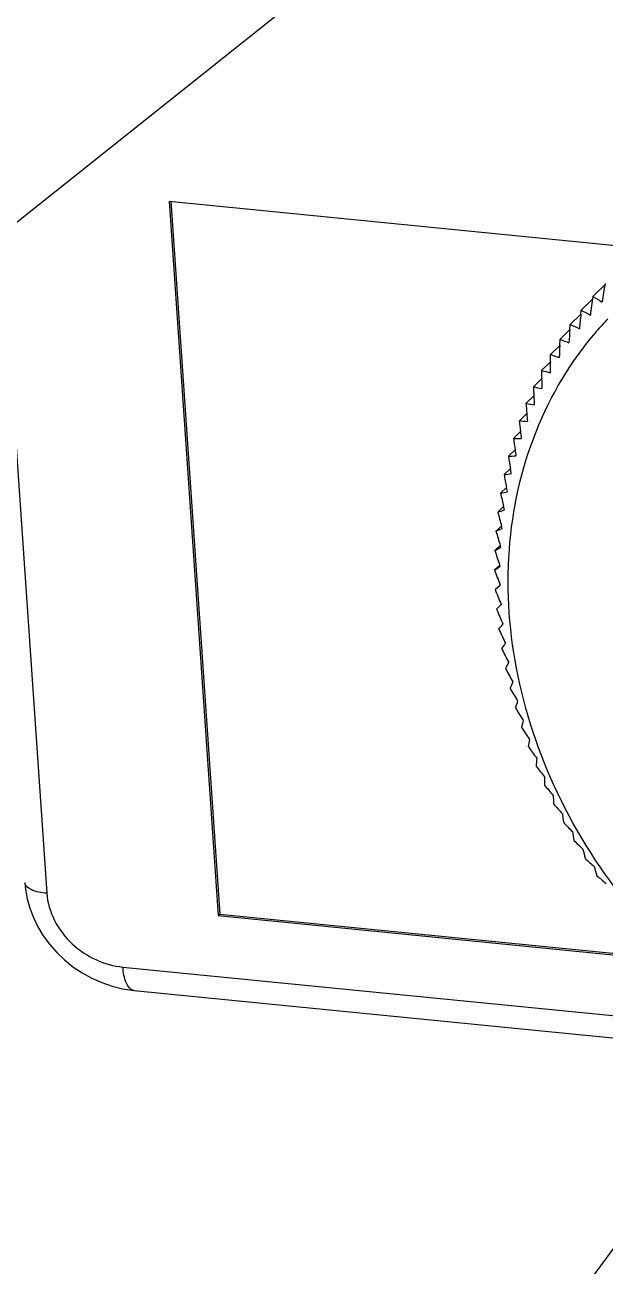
# Model space of a CAD drawing. Extents: x -425 to 6552, y -3049 to 3105.
# Drawn here: x -172.85 to -166.07, y -1707.24 to -1692.73 of the extents above; entities that cross this region are included whole.
import ezdxf

# ---------------------------------------------------------------- set-up
doc = ezdxf.new("R2010")
doc.units = 0
doc.layers.get('0').update_dxf_attribs({"linetype": 'CONTINUOUS'})
doc.layers.add('DIM', color=1, linetype='CONTINUOUS')

msp = doc.modelspace()

# ---------------------------------------------------------------- linework, layer by layer
at = {"color": 7, "linetype": 'CONTINUOUS'}
for p, q in [((-174.316, -1677.793), (-172.591, -1702.883)), ((-171.16, -1694.795), (-170.587, -1703.144)), ((-165.645, -1695.342), (-171.16, -1694.795)), ((-171.142, -1694.794), (-170.569, -1703.129)), ((-166.209, -1695.907), (-166.068, -1695.769)), ((-166.345, -1696.067), (-166.213, -1695.937)), ((-166.473, -1696.233), (-166.35, -1696.112)), ((-166.35, -1696.112), (-166.345, -1696.067)), ((-166.35, -1696.112), (-166.345, -1696.067)), ((-166.477, -1696.293), (-166.473, -1696.233)), ((-166.477, -1696.293), (-166.473, -1696.233)), ((-166.596, -1696.479), (-166.593, -1696.406)), ((-166.593, -1696.406), (-166.477, -1696.293)), ((-166.705, -1696.585), (-166.596, -1696.479)), ((-166.809, -1696.771), (-166.706, -1696.67)), ((-166.706, -1696.67), (-166.705, -1696.585)), ((-166.904, -1696.962), (-166.807, -1696.867)), ((-166.991, -1697.158), (-166.899, -1697.068)), ((-167.068, -1697.359), (-166.982, -1697.275)), ((-167.137, -1697.565), (-167.055, -1697.485)), ((-167.196, -1697.775), (-167.118, -1697.699)), ((-167.247, -1697.989), (-167.172, -1697.917)), ((-167.162, -1697.977), (-167.172, -1697.917)), ((-167.288, -1698.206), (-167.217, -1698.138)), ((-167.207, -1698.188), (-167.217, -1698.138)), ((-167.207, -1698.188), (-167.217, -1698.138)), ((-167.319, -1698.427), (-167.252, -1698.361)), ((-167.242, -1698.402), (-167.252, -1698.361)), ((-167.242, -1698.402), (-167.252, -1698.361)), ((-167.341, -1698.65), (-167.277, -1698.588)), ((-167.268, -1698.619), (-167.277, -1698.588)), ((-167.354, -1698.875), (-167.292, -1698.816)), ((-167.285, -1698.839), (-167.292, -1698.816)), ((-167.285, -1698.839), (-167.292, -1698.816)), ((-167.357, -1699.103), (-167.298, -1699.046)), ((-167.293, -1699.06), (-167.298, -1699.046)), ((-167.351, -1699.332), (-167.292, -1699.283)), ((-167.292, -1699.283), (-167.294, -1699.277)), ((-167.335, -1699.562), (-167.281, -1699.508)), ((-170.587, -1703.144), (-170.569, -1703.129)), ((-170.587, -1703.144), (-165.257, -1703.673)), ((-170.569, -1703.129), (-165.308, -1703.651)), ((-171.7, -1703.746), (-164.266, -1704.483)), ((-171.571, -1704.019), (-163.684, -1704.801))]:
    msp.add_line(p, q, dxfattribs=at)
msp.add_lwpolyline([(-172.847, -1702.76), (-172.839, -1702.837), (-172.819, -1702.947), (-172.788, -1703.058), (-172.747, -1703.168), (-172.694, -1703.276), (-172.631, -1703.38), (-172.558, -1703.48), (-172.475, -1703.575), (-172.384, -1703.662), (-172.285, -1703.742), (-172.179, -1703.813), (-172.066, -1703.875), (-171.949, -1703.927), (-171.828, -1703.969), (-171.704, -1703.999), (-171.571, -1704.019)], dxfattribs=at)
for centre, radius, start, end in [((-112.753, -1704.673), 54.054, 170.503, 170.7353), ((-115.097, -1702.851), 51.582, 172.2637, 172.5062), ((-160.656, -1686.65), 10.795, 239.0444, 239.7087), ((-117.718, -1701.165), 48.893, 174.0683, 174.2694), ((-161.478, -1687.025), 10.268, 241.7104, 242.3863), ((-162.262, -1687.405), 9.781, 244.5005, 245.1867), ((-163.13, -1698.924), 4.004, 136.5348, 139.4544), ((-163.01, -1687.786), 9.335, 247.4281, 248.1225), ((-119.906, -1699.686), 46.695, 175.832, 176.0242), ((-121.971, -1698.358), 44.665, 177.5888, 177.7716), ((-123.93, -1697.164), 42.779, 179.339, 179.5121), ((-163.723, -1688.16), 8.937, 250.5072, 251.2075), ((-164.405, -1688.521), 8.593, 253.7529, 254.4557), ((-124.097, -1696.059), 42.718, 180.9544, 181.0837), ((-165.06, -1688.859), 8.31, 257.1807, 257.8817), ((-125.961, -1695.05), 40.988, 182.6732, 182.8228), ((-125.796, -1696.091), 41.019, 181.0835, 181.2463), ((-127.58, -1695.13), 39.367, 182.8228, 182.9749), ((-165.697, -1689.163), 8.098, 260.8062, 261.5), ((-127.749, -1694.147), 39.357, 184.3872, 184.5577), ((-129.292, -1694.27), 37.809, 184.5579, 184.6989), ((-166.324, -1689.42), 7.974, 264.6443, 265.3242), ((-129.469, -1693.342), 37.814, 186.0975, 186.2892), ((-166.958, -1689.61), 7.957, 268.7082, 269.3661), ((-131.127, -1692.629), 36.346, 187.8049, 188.0184), ((-130.939, -1693.504), 36.335, 186.2897, 186.419), ((-132.527, -1692.826), 34.933, 188.0191, 188.1362), ((-167.62, -1689.705), 8.081, 273.0081, 273.6343), ((-132.731, -1692.001), 34.946, 189.5104, 189.7464), ((-168.35, -1689.664), 8.398, 277.5494, 278.1332), ((-134.283, -1691.452), 33.606, 191.2153, 191.4743), ((-169.209, -1689.418), 8.996, 282.3312, 282.8605), ((-135.788, -1690.98), 32.318, 192.9208, 193.2035), ((-170.312, -1688.844), 10.039, 287.3437, 287.806), ((-137.249, -1690.578), 31.078, 194.6283, 194.9354), ((-171.895, -1687.693), 11.865, 292.5672, 292.9498), ((-138.668, -1690.244), 29.88, 196.3392, 196.6715), ((-174.531, -1685.361), 15.302, 297.9704, 298.2621), ((-140.048, -1689.974), 28.721, 198.055, 198.4135), ((-180.075, -1679.897), 23.035, 303.511, 303.7026), ((-141.388, -1689.765), 27.597, 199.7776, 200.1633), ((-142.683, -1689.61), 26.515, 201.5089, 201.9188), ((-143.911, -1689.498), 25.494, 203.2509, 203.6713), ((-141.084, -1721.479), 34.031, 140.2824, 140.4122), ((-145.108, -1689.437), 24.498, 205.0057, 205.4367), ((-151.22, -1710.877), 19.38, 145.712, 145.9426), ((-146.272, -1689.426), 23.525, 206.7756, 207.2175), ((-154.862, -1707.019), 14.098, 151.0088, 151.3315), ((-147.404, -1689.462), 22.574, 208.5633, 209.0162), ((-156.607, -1705.074), 11.523, 156.1338, 156.5374), ((-148.503, -1689.542), 21.645, 210.3716, 210.8357), ((-157.528, -1703.918), 10.108, 161.058, 161.5303), ((-149.568, -1689.664), 20.737, 212.2034, 212.679), ((-158.007, -1703.149), 9.301, 165.7625, 166.2911), ((-150.599, -1689.826), 19.851, 214.0622, 214.5495), ((-158.218, -1702.586), 8.859, 170.238, 170.8111), ((-151.594, -1690.025), 18.985, 215.9515, 216.4508), ((-158.249, -1702.137), 8.656, 174.4831, 175.0898), ((-152.553, -1690.258), 18.142, 217.8754, 218.3869), ((-158.154, -1701.749), 8.623, 178.5025, 179.1333), ((-153.476, -1690.523), 17.32, 219.8383, 220.3622), ((-157.964, -1701.389), 8.716, 182.3053, 182.9521), ((-154.361, -1690.816), 16.522, 221.845, 222.3815), ((-157.703, -1701.036), 8.909, 185.9035, 186.5596), ((-155.207, -1691.134), 15.748, 223.9008, 224.45), ((-157.386, -1700.676), 9.184, 189.3109, 189.9707), ((-156.014, -1691.475), 14.999, 226.0116, 226.5738), ((-157.025, -1700.299), 9.527, 192.542, 193.2011), ((-156.782, -1691.835), 14.276, 228.184, 228.759), ((-156.631, -1699.898), 9.929, 195.6112, 196.2663), ((-157.509, -1692.21), 13.582, 230.425, 231.0129), ((-171.565, -1703.953), 0.0658, 260.1568, 264.4558)]:
    msp.add_arc(centre, radius, start, end, dxfattribs=at)
for points, knots in [([(-161.721, -1705.3), (-162.217, -1705.251), (-163.219, -1705.002), (-164.586, -1704.248), (-165.752, -1703.167), (-166.628, -1701.844), (-167.145, -1700.379), (-167.257, -1698.884), (-166.95, -1697.478), (-166.467, -1696.666), (-166.172, -1696.322)], [0, 0, 0, 0, 0.124432, 0.253787, 0.385798, 0.517503, 0.646018, 0.769307, 0.886849, 1, 1, 1, 1]), ([(-172.591, -1702.883), (-172.654, -1702.877), (-172.747, -1702.866), (-172.845, -1702.796), (-172.847, -1702.76)], [0, 0, 0, 0, 0.638714, 1, 1, 1, 1]), ([(-172.591, -1702.883), (-172.576, -1703.103), (-172.346, -1703.53), (-171.917, -1703.724), (-171.7, -1703.746)], [0, 0, 0, 0, 0.502304, 1, 1, 1, 1]), ([(-171.576, -1704.018), (-171.615, -1704.012), (-171.684, -1703.91), (-171.696, -1703.81), (-171.7, -1703.746)], [0, 0, 0, 0, 0.374299, 1, 1, 1, 1])]:
    msp.add_open_spline(points, degree=3, knots=knots, dxfattribs=at)
at = {"layer": 'DIM', "color": 1, "linetype": 'CONTINUOUS'}
msp.add_line((-192.05, -1710.26), (-166.349, -1689.783), dxfattribs=at)
at = {"layer": 'DIM'}
msp.add_line((-178.611, -1724.125), (-162.46, -1702.294), dxfattribs=at)

doc.saveas('drawing.dxf')
